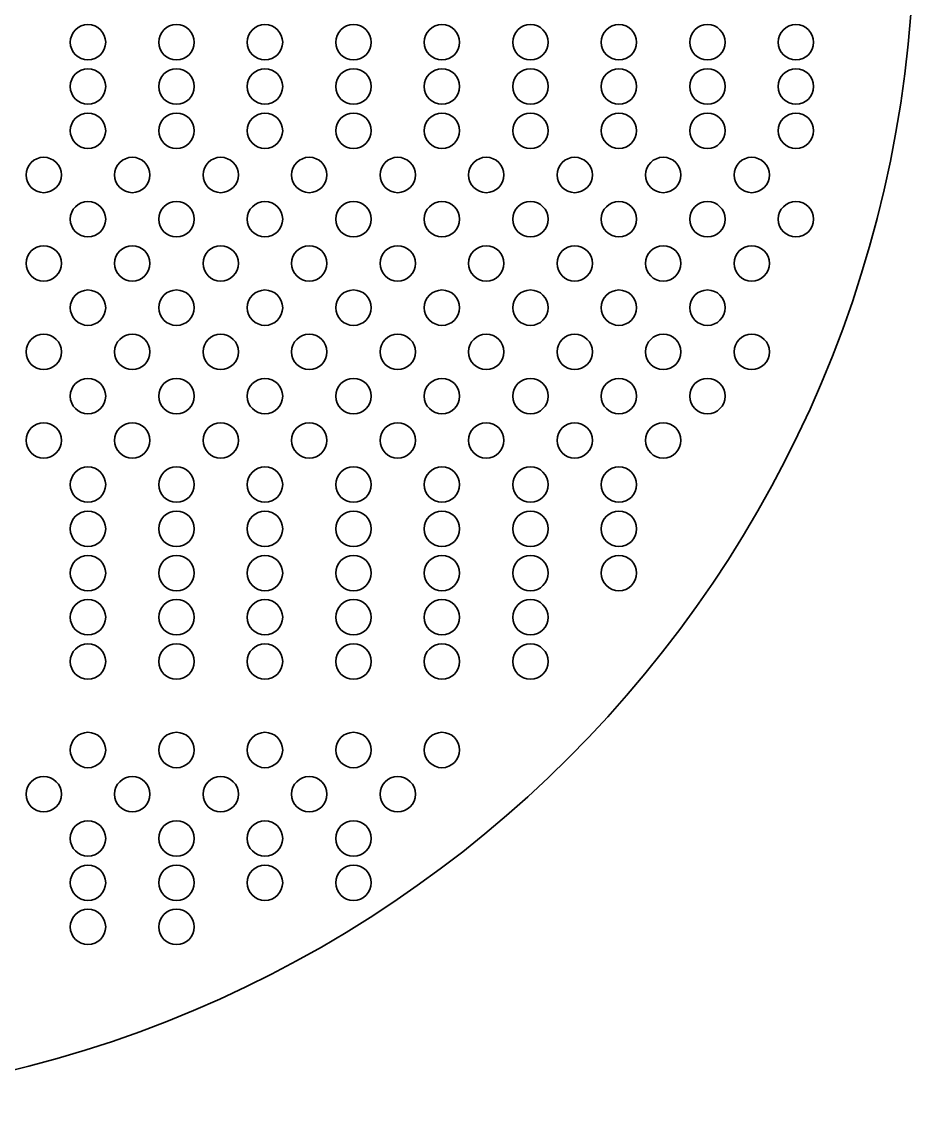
# Model space of a CAD drawing. Header units: millimetres. Extents: x 19 to 286, y -286 to -19.
# Drawn here: x 185.2 to 286.1, y -285.7 to -163.4 of the extents above; entities that cross this region are included whole.
import ezdxf

# ---------------------------------------------------------------- set-up
doc = ezdxf.new("R2010")
doc.units = ezdxf.units.MM
doc.header["$MEASUREMENT"] = 0
doc.layers.add('Layer 1', color=7, linetype='Continuous')

msp = doc.modelspace()

# ---------------------------------------------------------------- linework, layer by layer
at = {"layer": 'Layer 1', "color": 179, "lineweight": 35, "true_color": 0x231f20}
for points in [[(286.06, -152.35), (286.06, -226.01), (226.35, -285.72), (152.68, -285.72), (79.02, -285.72), (19.31, -226.01), (19.31, -152.35), (19.31, -78.69), (79.02, -18.98), (152.68, -18.98), (226.35, -18.98), (286.06, -78.69), (286.06, -152.35)], [(192.68, -167.78), (191.58, -167.78), (190.68, -166.88), (190.68, -165.78), (190.68, -164.67), (191.58, -163.78), (192.68, -163.78), (193.79, -163.78), (194.68, -164.67), (194.68, -165.78), (194.68, -166.88), (193.79, -167.78), (192.68, -167.78)], [(202.68, -167.78), (201.58, -167.78), (200.68, -166.88), (200.68, -165.78), (200.68, -164.67), (201.58, -163.78), (202.68, -163.78), (203.79, -163.78), (204.68, -164.67), (204.68, -165.78), (204.68, -166.88), (203.79, -167.78), (202.68, -167.78)], [(212.68, -167.78), (211.58, -167.78), (210.68, -166.88), (210.68, -165.78), (210.68, -164.67), (211.58, -163.78), (212.68, -163.78), (213.79, -163.78), (214.68, -164.67), (214.68, -165.78), (214.68, -166.88), (213.79, -167.78), (212.68, -167.78)], [(222.68, -167.78), (221.58, -167.78), (220.68, -166.88), (220.68, -165.78), (220.68, -164.67), (221.58, -163.78), (222.68, -163.78), (223.79, -163.78), (224.68, -164.67), (224.68, -165.78), (224.68, -166.88), (223.79, -167.78), (222.68, -167.78)], [(232.68, -167.78), (231.58, -167.78), (230.68, -166.88), (230.68, -165.78), (230.68, -164.67), (231.58, -163.78), (232.68, -163.78), (233.79, -163.78), (234.68, -164.67), (234.68, -165.78), (234.68, -166.88), (233.79, -167.78), (232.68, -167.78)], [(242.68, -167.78), (241.58, -167.78), (240.68, -166.88), (240.68, -165.78), (240.68, -164.67), (241.58, -163.78), (242.68, -163.78), (243.79, -163.78), (244.68, -164.67), (244.68, -165.78), (244.68, -166.88), (243.79, -167.78), (242.68, -167.78)], [(252.68, -167.78), (251.58, -167.78), (250.68, -166.88), (250.68, -165.78), (250.68, -164.67), (251.58, -163.78), (252.68, -163.78), (253.79, -163.78), (254.68, -164.67), (254.68, -165.78), (254.68, -166.88), (253.79, -167.78), (252.68, -167.78)], [(262.68, -167.78), (261.58, -167.78), (260.68, -166.88), (260.68, -165.78), (260.68, -164.67), (261.58, -163.78), (262.68, -163.78), (263.79, -163.78), (264.68, -164.67), (264.68, -165.78), (264.68, -166.88), (263.79, -167.78), (262.68, -167.78)], [(272.68, -167.78), (271.58, -167.78), (270.68, -166.88), (270.68, -165.78), (270.68, -164.67), (271.58, -163.78), (272.68, -163.78), (273.79, -163.78), (274.68, -164.67), (274.68, -165.78), (274.68, -166.88), (273.79, -167.78), (272.68, -167.78)], [(192.68, -172.78), (191.58, -172.78), (190.68, -171.88), (190.68, -170.78), (190.68, -169.67), (191.58, -168.78), (192.68, -168.78), (193.79, -168.78), (194.68, -169.67), (194.68, -170.78), (194.68, -171.88), (193.79, -172.78), (192.68, -172.78)], [(202.68, -172.78), (201.58, -172.78), (200.68, -171.88), (200.68, -170.78), (200.68, -169.67), (201.58, -168.78), (202.68, -168.78), (203.79, -168.78), (204.68, -169.67), (204.68, -170.78), (204.68, -171.88), (203.79, -172.78), (202.68, -172.78)], [(212.68, -172.78), (211.58, -172.78), (210.68, -171.88), (210.68, -170.78), (210.68, -169.67), (211.58, -168.78), (212.68, -168.78), (213.79, -168.78), (214.68, -169.67), (214.68, -170.78), (214.68, -171.88), (213.79, -172.78), (212.68, -172.78)], [(222.68, -172.78), (221.58, -172.78), (220.68, -171.88), (220.68, -170.78), (220.68, -169.67), (221.58, -168.78), (222.68, -168.78), (223.79, -168.78), (224.68, -169.67), (224.68, -170.78), (224.68, -171.88), (223.79, -172.78), (222.68, -172.78)], [(232.68, -172.78), (231.58, -172.78), (230.68, -171.88), (230.68, -170.78), (230.68, -169.67), (231.58, -168.78), (232.68, -168.78), (233.79, -168.78), (234.68, -169.67), (234.68, -170.78), (234.68, -171.88), (233.79, -172.78), (232.68, -172.78)], [(242.68, -172.78), (241.58, -172.78), (240.68, -171.88), (240.68, -170.78), (240.68, -169.67), (241.58, -168.78), (242.68, -168.78), (243.79, -168.78), (244.68, -169.67), (244.68, -170.78), (244.68, -171.88), (243.79, -172.78), (242.68, -172.78)], [(252.68, -172.78), (251.58, -172.78), (250.68, -171.88), (250.68, -170.78), (250.68, -169.67), (251.58, -168.78), (252.68, -168.78), (253.79, -168.78), (254.68, -169.67), (254.68, -170.78), (254.68, -171.88), (253.79, -172.78), (252.68, -172.78)], [(262.68, -172.78), (261.58, -172.78), (260.68, -171.88), (260.68, -170.78), (260.68, -169.67), (261.58, -168.78), (262.68, -168.78), (263.79, -168.78), (264.68, -169.67), (264.68, -170.78), (264.68, -171.88), (263.79, -172.78), (262.68, -172.78)], [(272.68, -172.78), (271.58, -172.78), (270.68, -171.88), (270.68, -170.78), (270.68, -169.67), (271.58, -168.78), (272.68, -168.78), (273.79, -168.78), (274.68, -169.67), (274.68, -170.78), (274.68, -171.88), (273.79, -172.78), (272.68, -172.78)], [(192.68, -177.78), (191.58, -177.78), (190.68, -176.88), (190.68, -175.78), (190.68, -174.67), (191.58, -173.78), (192.68, -173.78), (193.79, -173.78), (194.68, -174.67), (194.68, -175.78), (194.68, -176.88), (193.79, -177.78), (192.68, -177.78)], [(202.68, -177.78), (201.58, -177.78), (200.68, -176.88), (200.68, -175.78), (200.68, -174.67), (201.58, -173.78), (202.68, -173.78), (203.79, -173.78), (204.68, -174.67), (204.68, -175.78), (204.68, -176.88), (203.79, -177.78), (202.68, -177.78)], [(212.68, -177.78), (211.58, -177.78), (210.68, -176.88), (210.68, -175.78), (210.68, -174.67), (211.58, -173.78), (212.68, -173.78), (213.79, -173.78), (214.68, -174.67), (214.68, -175.78), (214.68, -176.88), (213.79, -177.78), (212.68, -177.78)], [(222.68, -177.78), (221.58, -177.78), (220.68, -176.88), (220.68, -175.78), (220.68, -174.67), (221.58, -173.78), (222.68, -173.78), (223.79, -173.78), (224.68, -174.67), (224.68, -175.78), (224.68, -176.88), (223.79, -177.78), (222.68, -177.78)], [(232.68, -177.78), (231.58, -177.78), (230.68, -176.88), (230.68, -175.78), (230.68, -174.67), (231.58, -173.78), (232.68, -173.78), (233.79, -173.78), (234.68, -174.67), (234.68, -175.78), (234.68, -176.88), (233.79, -177.78), (232.68, -177.78)], [(242.68, -177.78), (241.58, -177.78), (240.68, -176.88), (240.68, -175.78), (240.68, -174.67), (241.58, -173.78), (242.68, -173.78), (243.79, -173.78), (244.68, -174.67), (244.68, -175.78), (244.68, -176.88), (243.79, -177.78), (242.68, -177.78)], [(252.68, -177.78), (251.58, -177.78), (250.68, -176.88), (250.68, -175.78), (250.68, -174.67), (251.58, -173.78), (252.68, -173.78), (253.79, -173.78), (254.68, -174.67), (254.68, -175.78), (254.68, -176.88), (253.79, -177.78), (252.68, -177.78)], [(262.68, -177.78), (261.58, -177.78), (260.68, -176.88), (260.68, -175.78), (260.68, -174.67), (261.58, -173.78), (262.68, -173.78), (263.79, -173.78), (264.68, -174.67), (264.68, -175.78), (264.68, -176.88), (263.79, -177.78), (262.68, -177.78)], [(272.68, -177.78), (271.58, -177.78), (270.68, -176.88), (270.68, -175.78), (270.68, -174.67), (271.58, -173.78), (272.68, -173.78), (273.79, -173.78), (274.68, -174.67), (274.68, -175.78), (274.68, -176.88), (273.79, -177.78), (272.68, -177.78)], [(187.68, -182.78), (186.58, -182.78), (185.68, -181.88), (185.68, -180.78), (185.68, -179.67), (186.58, -178.78), (187.68, -178.78), (188.79, -178.78), (189.68, -179.67), (189.68, -180.78), (189.68, -181.88), (188.79, -182.78), (187.68, -182.78)], [(197.68, -182.78), (196.58, -182.78), (195.68, -181.88), (195.68, -180.78), (195.68, -179.67), (196.58, -178.78), (197.68, -178.78), (198.79, -178.78), (199.68, -179.67), (199.68, -180.78), (199.68, -181.88), (198.79, -182.78), (197.68, -182.78)], [(207.68, -182.78), (206.58, -182.78), (205.68, -181.88), (205.68, -180.78), (205.68, -179.67), (206.58, -178.78), (207.68, -178.78), (208.79, -178.78), (209.68, -179.67), (209.68, -180.78), (209.68, -181.88), (208.79, -182.78), (207.68, -182.78)], [(217.68, -182.78), (216.58, -182.78), (215.68, -181.88), (215.68, -180.78), (215.68, -179.67), (216.58, -178.78), (217.68, -178.78), (218.79, -178.78), (219.68, -179.67), (219.68, -180.78), (219.68, -181.88), (218.79, -182.78), (217.68, -182.78)], [(227.68, -182.78), (226.58, -182.78), (225.68, -181.88), (225.68, -180.78), (225.68, -179.67), (226.58, -178.78), (227.68, -178.78), (228.79, -178.78), (229.68, -179.67), (229.68, -180.78), (229.68, -181.88), (228.79, -182.78), (227.68, -182.78)], [(237.68, -182.78), (236.58, -182.78), (235.68, -181.88), (235.68, -180.78), (235.68, -179.67), (236.58, -178.78), (237.68, -178.78), (238.79, -178.78), (239.68, -179.67), (239.68, -180.78), (239.68, -181.88), (238.79, -182.78), (237.68, -182.78)], [(247.68, -182.78), (246.58, -182.78), (245.68, -181.88), (245.68, -180.78), (245.68, -179.67), (246.58, -178.78), (247.68, -178.78), (248.79, -178.78), (249.68, -179.67), (249.68, -180.78), (249.68, -181.88), (248.79, -182.78), (247.68, -182.78)], [(257.68, -182.78), (256.58, -182.78), (255.68, -181.88), (255.68, -180.78), (255.68, -179.67), (256.58, -178.78), (257.68, -178.78), (258.79, -178.78), (259.68, -179.67), (259.68, -180.78), (259.68, -181.88), (258.79, -182.78), (257.68, -182.78)], [(267.68, -182.78), (266.58, -182.78), (265.68, -181.88), (265.68, -180.78), (265.68, -179.67), (266.58, -178.78), (267.68, -178.78), (268.79, -178.78), (269.68, -179.67), (269.68, -180.78), (269.68, -181.88), (268.79, -182.78), (267.68, -182.78)], [(192.68, -187.78), (191.58, -187.78), (190.68, -186.88), (190.68, -185.78), (190.68, -184.67), (191.58, -183.78), (192.68, -183.78), (193.79, -183.78), (194.68, -184.67), (194.68, -185.78), (194.68, -186.88), (193.79, -187.78), (192.68, -187.78)], [(202.68, -187.78), (201.58, -187.78), (200.68, -186.88), (200.68, -185.78), (200.68, -184.67), (201.58, -183.78), (202.68, -183.78), (203.79, -183.78), (204.68, -184.67), (204.68, -185.78), (204.68, -186.88), (203.79, -187.78), (202.68, -187.78)], [(212.68, -187.78), (211.58, -187.78), (210.68, -186.88), (210.68, -185.78), (210.68, -184.67), (211.58, -183.78), (212.68, -183.78), (213.79, -183.78), (214.68, -184.67), (214.68, -185.78), (214.68, -186.88), (213.79, -187.78), (212.68, -187.78)], [(222.68, -187.78), (221.58, -187.78), (220.68, -186.88), (220.68, -185.78), (220.68, -184.67), (221.58, -183.78), (222.68, -183.78), (223.79, -183.78), (224.68, -184.67), (224.68, -185.78), (224.68, -186.88), (223.79, -187.78), (222.68, -187.78)], [(232.68, -187.78), (231.58, -187.78), (230.68, -186.88), (230.68, -185.78), (230.68, -184.67), (231.58, -183.78), (232.68, -183.78), (233.79, -183.78), (234.68, -184.67), (234.68, -185.78), (234.68, -186.88), (233.79, -187.78), (232.68, -187.78)], [(242.68, -187.78), (241.58, -187.78), (240.68, -186.88), (240.68, -185.78), (240.68, -184.67), (241.58, -183.78), (242.68, -183.78), (243.79, -183.78), (244.68, -184.67), (244.68, -185.78), (244.68, -186.88), (243.79, -187.78), (242.68, -187.78)], [(252.68, -187.78), (251.58, -187.78), (250.68, -186.88), (250.68, -185.78), (250.68, -184.67), (251.58, -183.78), (252.68, -183.78), (253.79, -183.78), (254.68, -184.67), (254.68, -185.78), (254.68, -186.88), (253.79, -187.78), (252.68, -187.78)], [(262.68, -187.78), (261.58, -187.78), (260.68, -186.88), (260.68, -185.78), (260.68, -184.67), (261.58, -183.78), (262.68, -183.78), (263.79, -183.78), (264.68, -184.67), (264.68, -185.78), (264.68, -186.88), (263.79, -187.78), (262.68, -187.78)], [(272.68, -187.78), (271.58, -187.78), (270.68, -186.88), (270.68, -185.78), (270.68, -184.67), (271.58, -183.78), (272.68, -183.78), (273.79, -183.78), (274.68, -184.67), (274.68, -185.78), (274.68, -186.88), (273.79, -187.78), (272.68, -187.78)], [(187.68, -192.78), (186.58, -192.78), (185.68, -191.88), (185.68, -190.78), (185.68, -189.67), (186.58, -188.78), (187.68, -188.78), (188.79, -188.78), (189.68, -189.67), (189.68, -190.78), (189.68, -191.88), (188.79, -192.78), (187.68, -192.78)], [(197.68, -192.78), (196.58, -192.78), (195.68, -191.88), (195.68, -190.78), (195.68, -189.67), (196.58, -188.78), (197.68, -188.78), (198.79, -188.78), (199.68, -189.67), (199.68, -190.78), (199.68, -191.88), (198.79, -192.78), (197.68, -192.78)], [(207.68, -192.78), (206.58, -192.78), (205.68, -191.88), (205.68, -190.78), (205.68, -189.67), (206.58, -188.78), (207.68, -188.78), (208.79, -188.78), (209.68, -189.67), (209.68, -190.78), (209.68, -191.88), (208.79, -192.78), (207.68, -192.78)], [(217.68, -192.78), (216.58, -192.78), (215.68, -191.88), (215.68, -190.78), (215.68, -189.67), (216.58, -188.78), (217.68, -188.78), (218.79, -188.78), (219.68, -189.67), (219.68, -190.78), (219.68, -191.88), (218.79, -192.78), (217.68, -192.78)], [(227.68, -192.78), (226.58, -192.78), (225.68, -191.88), (225.68, -190.78), (225.68, -189.67), (226.58, -188.78), (227.68, -188.78), (228.79, -188.78), (229.68, -189.67), (229.68, -190.78), (229.68, -191.88), (228.79, -192.78), (227.68, -192.78)], [(237.68, -192.78), (236.58, -192.78), (235.68, -191.88), (235.68, -190.78), (235.68, -189.67), (236.58, -188.78), (237.68, -188.78), (238.79, -188.78), (239.68, -189.67), (239.68, -190.78), (239.68, -191.88), (238.79, -192.78), (237.68, -192.78)], [(247.68, -192.78), (246.58, -192.78), (245.68, -191.88), (245.68, -190.78), (245.68, -189.67), (246.58, -188.78), (247.68, -188.78), (248.79, -188.78), (249.68, -189.67), (249.68, -190.78), (249.68, -191.88), (248.79, -192.78), (247.68, -192.78)], [(257.68, -192.78), (256.58, -192.78), (255.68, -191.88), (255.68, -190.78), (255.68, -189.67), (256.58, -188.78), (257.68, -188.78), (258.79, -188.78), (259.68, -189.67), (259.68, -190.78), (259.68, -191.88), (258.79, -192.78), (257.68, -192.78)], [(267.68, -192.78), (266.58, -192.78), (265.68, -191.88), (265.68, -190.78), (265.68, -189.67), (266.58, -188.78), (267.68, -188.78), (268.79, -188.78), (269.68, -189.67), (269.68, -190.78), (269.68, -191.88), (268.79, -192.78), (267.68, -192.78)], [(192.68, -197.78), (191.58, -197.78), (190.68, -196.88), (190.68, -195.78), (190.68, -194.67), (191.58, -193.78), (192.68, -193.78), (193.79, -193.78), (194.68, -194.67), (194.68, -195.78), (194.68, -196.88), (193.79, -197.78), (192.68, -197.78)], [(202.68, -197.78), (201.58, -197.78), (200.68, -196.88), (200.68, -195.78), (200.68, -194.67), (201.58, -193.78), (202.68, -193.78), (203.79, -193.78), (204.68, -194.67), (204.68, -195.78), (204.68, -196.88), (203.79, -197.78), (202.68, -197.78)], [(212.68, -197.78), (211.58, -197.78), (210.68, -196.88), (210.68, -195.78), (210.68, -194.67), (211.58, -193.78), (212.68, -193.78), (213.79, -193.78), (214.68, -194.67), (214.68, -195.78), (214.68, -196.88), (213.79, -197.78), (212.68, -197.78)], [(222.68, -197.78), (221.58, -197.78), (220.68, -196.88), (220.68, -195.78), (220.68, -194.67), (221.58, -193.78), (222.68, -193.78), (223.79, -193.78), (224.68, -194.67), (224.68, -195.78), (224.68, -196.88), (223.79, -197.78), (222.68, -197.78)], [(232.68, -197.78), (231.58, -197.78), (230.68, -196.88), (230.68, -195.78), (230.68, -194.67), (231.58, -193.78), (232.68, -193.78), (233.79, -193.78), (234.68, -194.67), (234.68, -195.78), (234.68, -196.88), (233.79, -197.78), (232.68, -197.78)], [(242.68, -197.78), (241.58, -197.78), (240.68, -196.88), (240.68, -195.78), (240.68, -194.67), (241.58, -193.78), (242.68, -193.78), (243.79, -193.78), (244.68, -194.67), (244.68, -195.78), (244.68, -196.88), (243.79, -197.78), (242.68, -197.78)], [(252.68, -197.78), (251.58, -197.78), (250.68, -196.88), (250.68, -195.78), (250.68, -194.67), (251.58, -193.78), (252.68, -193.78), (253.79, -193.78), (254.68, -194.67), (254.68, -195.78), (254.68, -196.88), (253.79, -197.78), (252.68, -197.78)], [(262.68, -197.78), (261.58, -197.78), (260.68, -196.88), (260.68, -195.78), (260.68, -194.67), (261.58, -193.78), (262.68, -193.78), (263.79, -193.78), (264.68, -194.67), (264.68, -195.78), (264.68, -196.88), (263.79, -197.78), (262.68, -197.78)], [(187.68, -202.78), (186.58, -202.78), (185.68, -201.88), (185.68, -200.78), (185.68, -199.67), (186.58, -198.78), (187.68, -198.78), (188.79, -198.78), (189.68, -199.67), (189.68, -200.78), (189.68, -201.88), (188.79, -202.78), (187.68, -202.78)], [(197.68, -202.78), (196.58, -202.78), (195.68, -201.88), (195.68, -200.78), (195.68, -199.67), (196.58, -198.78), (197.68, -198.78), (198.79, -198.78), (199.68, -199.67), (199.68, -200.78), (199.68, -201.88), (198.79, -202.78), (197.68, -202.78)], [(207.68, -202.78), (206.58, -202.78), (205.68, -201.88), (205.68, -200.78), (205.68, -199.67), (206.58, -198.78), (207.68, -198.78), (208.79, -198.78), (209.68, -199.67), (209.68, -200.78), (209.68, -201.88), (208.79, -202.78), (207.68, -202.78)], [(217.68, -202.78), (216.58, -202.78), (215.68, -201.88), (215.68, -200.78), (215.68, -199.67), (216.58, -198.78), (217.68, -198.78), (218.79, -198.78), (219.68, -199.67), (219.68, -200.78), (219.68, -201.88), (218.79, -202.78), (217.68, -202.78)], [(227.68, -202.78), (226.58, -202.78), (225.68, -201.88), (225.68, -200.78), (225.68, -199.67), (226.58, -198.78), (227.68, -198.78), (228.79, -198.78), (229.68, -199.67), (229.68, -200.78), (229.68, -201.88), (228.79, -202.78), (227.68, -202.78)], [(237.68, -202.78), (236.58, -202.78), (235.68, -201.88), (235.68, -200.78), (235.68, -199.67), (236.58, -198.78), (237.68, -198.78), (238.79, -198.78), (239.68, -199.67), (239.68, -200.78), (239.68, -201.88), (238.79, -202.78), (237.68, -202.78)], [(247.68, -202.78), (246.58, -202.78), (245.68, -201.88), (245.68, -200.78), (245.68, -199.67), (246.58, -198.78), (247.68, -198.78), (248.79, -198.78), (249.68, -199.67), (249.68, -200.78), (249.68, -201.88), (248.79, -202.78), (247.68, -202.78)], [(257.68, -202.78), (256.58, -202.78), (255.68, -201.88), (255.68, -200.78), (255.68, -199.67), (256.58, -198.78), (257.68, -198.78), (258.79, -198.78), (259.68, -199.67), (259.68, -200.78), (259.68, -201.88), (258.79, -202.78), (257.68, -202.78)], [(267.68, -202.78), (266.58, -202.78), (265.68, -201.88), (265.68, -200.78), (265.68, -199.67), (266.58, -198.78), (267.68, -198.78), (268.79, -198.78), (269.68, -199.67), (269.68, -200.78), (269.68, -201.88), (268.79, -202.78), (267.68, -202.78)], [(192.68, -207.78), (191.58, -207.78), (190.68, -206.88), (190.68, -205.78), (190.68, -204.67), (191.58, -203.78), (192.68, -203.78), (193.79, -203.78), (194.68, -204.67), (194.68, -205.78), (194.68, -206.88), (193.79, -207.78), (192.68, -207.78)], [(202.68, -207.78), (201.58, -207.78), (200.68, -206.88), (200.68, -205.78), (200.68, -204.67), (201.58, -203.78), (202.68, -203.78), (203.79, -203.78), (204.68, -204.67), (204.68, -205.78), (204.68, -206.88), (203.79, -207.78), (202.68, -207.78)], [(212.68, -207.78), (211.58, -207.78), (210.68, -206.88), (210.68, -205.78), (210.68, -204.67), (211.58, -203.78), (212.68, -203.78), (213.79, -203.78), (214.68, -204.67), (214.68, -205.78), (214.68, -206.88), (213.79, -207.78), (212.68, -207.78)], [(222.68, -207.78), (221.58, -207.78), (220.68, -206.88), (220.68, -205.78), (220.68, -204.67), (221.58, -203.78), (222.68, -203.78), (223.79, -203.78), (224.68, -204.67), (224.68, -205.78), (224.68, -206.88), (223.79, -207.78), (222.68, -207.78)], [(232.68, -207.78), (231.58, -207.78), (230.68, -206.88), (230.68, -205.78), (230.68, -204.67), (231.58, -203.78), (232.68, -203.78), (233.79, -203.78), (234.68, -204.67), (234.68, -205.78), (234.68, -206.88), (233.79, -207.78), (232.68, -207.78)], [(242.68, -207.78), (241.58, -207.78), (240.68, -206.88), (240.68, -205.78), (240.68, -204.67), (241.58, -203.78), (242.68, -203.78), (243.79, -203.78), (244.68, -204.67), (244.68, -205.78), (244.68, -206.88), (243.79, -207.78), (242.68, -207.78)], [(252.68, -207.78), (251.58, -207.78), (250.68, -206.88), (250.68, -205.78), (250.68, -204.67), (251.58, -203.78), (252.68, -203.78), (253.79, -203.78), (254.68, -204.67), (254.68, -205.78), (254.68, -206.88), (253.79, -207.78), (252.68, -207.78)], [(262.68, -207.78), (261.58, -207.78), (260.68, -206.88), (260.68, -205.78), (260.68, -204.67), (261.58, -203.78), (262.68, -203.78), (263.79, -203.78), (264.68, -204.67), (264.68, -205.78), (264.68, -206.88), (263.79, -207.78), (262.68, -207.78)], [(187.68, -212.78), (186.58, -212.78), (185.68, -211.88), (185.68, -210.78), (185.68, -209.67), (186.58, -208.78), (187.68, -208.78), (188.79, -208.78), (189.68, -209.67), (189.68, -210.78), (189.68, -211.88), (188.79, -212.78), (187.68, -212.78)], [(197.68, -212.78), (196.58, -212.78), (195.68, -211.88), (195.68, -210.78), (195.68, -209.67), (196.58, -208.78), (197.68, -208.78), (198.79, -208.78), (199.68, -209.67), (199.68, -210.78), (199.68, -211.88), (198.79, -212.78), (197.68, -212.78)], [(207.68, -212.78), (206.58, -212.78), (205.68, -211.88), (205.68, -210.78), (205.68, -209.67), (206.58, -208.78), (207.68, -208.78), (208.79, -208.78), (209.68, -209.67), (209.68, -210.78), (209.68, -211.88), (208.79, -212.78), (207.68, -212.78)], [(217.68, -212.78), (216.58, -212.78), (215.68, -211.88), (215.68, -210.78), (215.68, -209.67), (216.58, -208.78), (217.68, -208.78), (218.79, -208.78), (219.68, -209.67), (219.68, -210.78), (219.68, -211.88), (218.79, -212.78), (217.68, -212.78)], [(227.68, -212.78), (226.58, -212.78), (225.68, -211.88), (225.68, -210.78), (225.68, -209.67), (226.58, -208.78), (227.68, -208.78), (228.79, -208.78), (229.68, -209.67), (229.68, -210.78), (229.68, -211.88), (228.79, -212.78), (227.68, -212.78)], [(237.68, -212.78), (236.58, -212.78), (235.68, -211.88), (235.68, -210.78), (235.68, -209.67), (236.58, -208.78), (237.68, -208.78), (238.79, -208.78), (239.68, -209.67), (239.68, -210.78), (239.68, -211.88), (238.79, -212.78), (237.68, -212.78)], [(247.68, -212.78), (246.58, -212.78), (245.68, -211.88), (245.68, -210.78), (245.68, -209.67), (246.58, -208.78), (247.68, -208.78), (248.79, -208.78), (249.68, -209.67), (249.68, -210.78), (249.68, -211.88), (248.79, -212.78), (247.68, -212.78)], [(257.68, -212.78), (256.58, -212.78), (255.68, -211.88), (255.68, -210.78), (255.68, -209.67), (256.58, -208.78), (257.68, -208.78), (258.79, -208.78), (259.68, -209.67), (259.68, -210.78), (259.68, -211.88), (258.79, -212.78), (257.68, -212.78)], [(192.68, -217.78), (191.58, -217.78), (190.68, -216.88), (190.68, -215.78), (190.68, -214.67), (191.58, -213.78), (192.68, -213.78), (193.79, -213.78), (194.68, -214.67), (194.68, -215.78), (194.68, -216.88), (193.79, -217.78), (192.68, -217.78)], [(202.68, -217.78), (201.58, -217.78), (200.68, -216.88), (200.68, -215.78), (200.68, -214.67), (201.58, -213.78), (202.68, -213.78), (203.79, -213.78), (204.68, -214.67), (204.68, -215.78), (204.68, -216.88), (203.79, -217.78), (202.68, -217.78)], [(212.68, -217.78), (211.58, -217.78), (210.68, -216.88), (210.68, -215.78), (210.68, -214.67), (211.58, -213.78), (212.68, -213.78), (213.79, -213.78), (214.68, -214.67), (214.68, -215.78), (214.68, -216.88), (213.79, -217.78), (212.68, -217.78)], [(222.68, -217.78), (221.58, -217.78), (220.68, -216.88), (220.68, -215.78), (220.68, -214.67), (221.58, -213.78), (222.68, -213.78), (223.79, -213.78), (224.68, -214.67), (224.68, -215.78), (224.68, -216.88), (223.79, -217.78), (222.68, -217.78)], [(232.68, -217.78), (231.58, -217.78), (230.68, -216.88), (230.68, -215.78), (230.68, -214.67), (231.58, -213.78), (232.68, -213.78), (233.79, -213.78), (234.68, -214.67), (234.68, -215.78), (234.68, -216.88), (233.79, -217.78), (232.68, -217.78)], [(242.68, -217.78), (241.58, -217.78), (240.68, -216.88), (240.68, -215.78), (240.68, -214.67), (241.58, -213.78), (242.68, -213.78), (243.79, -213.78), (244.68, -214.67), (244.68, -215.78), (244.68, -216.88), (243.79, -217.78), (242.68, -217.78)], [(252.68, -217.78), (251.58, -217.78), (250.68, -216.88), (250.68, -215.78), (250.68, -214.67), (251.58, -213.78), (252.68, -213.78), (253.79, -213.78), (254.68, -214.67), (254.68, -215.78), (254.68, -216.88), (253.79, -217.78), (252.68, -217.78)], [(192.68, -222.78), (191.58, -222.78), (190.68, -221.88), (190.68, -220.78), (190.68, -219.67), (191.58, -218.78), (192.68, -218.78), (193.79, -218.78), (194.68, -219.67), (194.68, -220.78), (194.68, -221.88), (193.79, -222.78), (192.68, -222.78)], [(202.68, -222.78), (201.58, -222.78), (200.68, -221.88), (200.68, -220.78), (200.68, -219.67), (201.58, -218.78), (202.68, -218.78), (203.79, -218.78), (204.68, -219.67), (204.68, -220.78), (204.68, -221.88), (203.79, -222.78), (202.68, -222.78)], [(212.68, -222.78), (211.58, -222.78), (210.68, -221.88), (210.68, -220.78), (210.68, -219.67), (211.58, -218.78), (212.68, -218.78), (213.79, -218.78), (214.68, -219.67), (214.68, -220.78), (214.68, -221.88), (213.79, -222.78), (212.68, -222.78)], [(222.68, -222.78), (221.58, -222.78), (220.68, -221.88), (220.68, -220.78), (220.68, -219.67), (221.58, -218.78), (222.68, -218.78), (223.79, -218.78), (224.68, -219.67), (224.68, -220.78), (224.68, -221.88), (223.79, -222.78), (222.68, -222.78)], [(232.68, -222.78), (231.58, -222.78), (230.68, -221.88), (230.68, -220.78), (230.68, -219.67), (231.58, -218.78), (232.68, -218.78), (233.79, -218.78), (234.68, -219.67), (234.68, -220.78), (234.68, -221.88), (233.79, -222.78), (232.68, -222.78)], [(242.68, -222.78), (241.58, -222.78), (240.68, -221.88), (240.68, -220.78), (240.68, -219.67), (241.58, -218.78), (242.68, -218.78), (243.79, -218.78), (244.68, -219.67), (244.68, -220.78), (244.68, -221.88), (243.79, -222.78), (242.68, -222.78)], [(252.68, -222.78), (251.58, -222.78), (250.68, -221.88), (250.68, -220.78), (250.68, -219.67), (251.58, -218.78), (252.68, -218.78), (253.79, -218.78), (254.68, -219.67), (254.68, -220.78), (254.68, -221.88), (253.79, -222.78), (252.68, -222.78)], [(192.68, -227.78), (191.58, -227.78), (190.68, -226.88), (190.68, -225.78), (190.68, -224.67), (191.58, -223.78), (192.68, -223.78), (193.79, -223.78), (194.68, -224.67), (194.68, -225.78), (194.68, -226.88), (193.79, -227.78), (192.68, -227.78)], [(202.68, -227.78), (201.58, -227.78), (200.68, -226.88), (200.68, -225.78), (200.68, -224.67), (201.58, -223.78), (202.68, -223.78), (203.79, -223.78), (204.68, -224.67), (204.68, -225.78), (204.68, -226.88), (203.79, -227.78), (202.68, -227.78)], [(212.68, -227.78), (211.58, -227.78), (210.68, -226.88), (210.68, -225.78), (210.68, -224.67), (211.58, -223.78), (212.68, -223.78), (213.79, -223.78), (214.68, -224.67), (214.68, -225.78), (214.68, -226.88), (213.79, -227.78), (212.68, -227.78)], [(222.68, -227.78), (221.58, -227.78), (220.68, -226.88), (220.68, -225.78), (220.68, -224.67), (221.58, -223.78), (222.68, -223.78), (223.79, -223.78), (224.68, -224.67), (224.68, -225.78), (224.68, -226.88), (223.79, -227.78), (222.68, -227.78)], [(232.68, -227.78), (231.58, -227.78), (230.68, -226.88), (230.68, -225.78), (230.68, -224.67), (231.58, -223.78), (232.68, -223.78), (233.79, -223.78), (234.68, -224.67), (234.68, -225.78), (234.68, -226.88), (233.79, -227.78), (232.68, -227.78)], [(242.68, -227.78), (241.58, -227.78), (240.68, -226.88), (240.68, -225.78), (240.68, -224.67), (241.58, -223.78), (242.68, -223.78), (243.79, -223.78), (244.68, -224.67), (244.68, -225.78), (244.68, -226.88), (243.79, -227.78), (242.68, -227.78)], [(252.68, -227.78), (251.58, -227.78), (250.68, -226.88), (250.68, -225.78), (250.68, -224.67), (251.58, -223.78), (252.68, -223.78), (253.79, -223.78), (254.68, -224.67), (254.68, -225.78), (254.68, -226.88), (253.79, -227.78), (252.68, -227.78)], [(192.68, -232.78), (191.58, -232.78), (190.68, -231.88), (190.68, -230.78), (190.68, -229.67), (191.58, -228.78), (192.68, -228.78), (193.79, -228.78), (194.68, -229.67), (194.68, -230.78), (194.68, -231.88), (193.79, -232.78), (192.68, -232.78)], [(202.68, -232.78), (201.58, -232.78), (200.68, -231.88), (200.68, -230.78), (200.68, -229.67), (201.58, -228.78), (202.68, -228.78), (203.79, -228.78), (204.68, -229.67), (204.68, -230.78), (204.68, -231.88), (203.79, -232.78), (202.68, -232.78)], [(212.68, -232.78), (211.58, -232.78), (210.68, -231.88), (210.68, -230.78), (210.68, -229.67), (211.58, -228.78), (212.68, -228.78), (213.79, -228.78), (214.68, -229.67), (214.68, -230.78), (214.68, -231.88), (213.79, -232.78), (212.68, -232.78)], [(222.68, -232.78), (221.58, -232.78), (220.68, -231.88), (220.68, -230.78), (220.68, -229.67), (221.58, -228.78), (222.68, -228.78), (223.79, -228.78), (224.68, -229.67), (224.68, -230.78), (224.68, -231.88), (223.79, -232.78), (222.68, -232.78)], [(232.68, -232.78), (231.58, -232.78), (230.68, -231.88), (230.68, -230.78), (230.68, -229.67), (231.58, -228.78), (232.68, -228.78), (233.79, -228.78), (234.68, -229.67), (234.68, -230.78), (234.68, -231.88), (233.79, -232.78), (232.68, -232.78)], [(242.68, -232.78), (241.58, -232.78), (240.68, -231.88), (240.68, -230.78), (240.68, -229.67), (241.58, -228.78), (242.68, -228.78), (243.79, -228.78), (244.68, -229.67), (244.68, -230.78), (244.68, -231.88), (243.79, -232.78), (242.68, -232.78)], [(192.68, -237.78), (191.58, -237.78), (190.68, -236.88), (190.68, -235.78), (190.68, -234.67), (191.58, -233.78), (192.68, -233.78), (193.79, -233.78), (194.68, -234.67), (194.68, -235.78), (194.68, -236.88), (193.79, -237.78), (192.68, -237.78)], [(202.68, -237.78), (201.58, -237.78), (200.68, -236.88), (200.68, -235.78), (200.68, -234.67), (201.58, -233.78), (202.68, -233.78), (203.79, -233.78), (204.68, -234.67), (204.68, -235.78), (204.68, -236.88), (203.79, -237.78), (202.68, -237.78)], [(212.68, -237.78), (211.58, -237.78), (210.68, -236.88), (210.68, -235.78), (210.68, -234.67), (211.58, -233.78), (212.68, -233.78), (213.79, -233.78), (214.68, -234.67), (214.68, -235.78), (214.68, -236.88), (213.79, -237.78), (212.68, -237.78)], [(222.68, -237.78), (221.58, -237.78), (220.68, -236.88), (220.68, -235.78), (220.68, -234.67), (221.58, -233.78), (222.68, -233.78), (223.79, -233.78), (224.68, -234.67), (224.68, -235.78), (224.68, -236.88), (223.79, -237.78), (222.68, -237.78)], [(232.68, -237.78), (231.58, -237.78), (230.68, -236.88), (230.68, -235.78), (230.68, -234.67), (231.58, -233.78), (232.68, -233.78), (233.79, -233.78), (234.68, -234.67), (234.68, -235.78), (234.68, -236.88), (233.79, -237.78), (232.68, -237.78)], [(242.68, -237.78), (241.58, -237.78), (240.68, -236.88), (240.68, -235.78), (240.68, -234.67), (241.58, -233.78), (242.68, -233.78), (243.79, -233.78), (244.68, -234.67), (244.68, -235.78), (244.68, -236.88), (243.79, -237.78), (242.68, -237.78)], [(192.68, -247.78), (191.58, -247.78), (190.68, -246.88), (190.68, -245.78), (190.68, -244.67), (191.58, -243.78), (192.68, -243.78), (193.79, -243.78), (194.68, -244.67), (194.68, -245.78), (194.68, -246.88), (193.79, -247.78), (192.68, -247.78)], [(202.68, -247.78), (201.58, -247.78), (200.68, -246.88), (200.68, -245.78), (200.68, -244.67), (201.58, -243.78), (202.68, -243.78), (203.79, -243.78), (204.68, -244.67), (204.68, -245.78), (204.68, -246.88), (203.79, -247.78), (202.68, -247.78)], [(212.68, -247.78), (211.58, -247.78), (210.68, -246.88), (210.68, -245.78), (210.68, -244.67), (211.58, -243.78), (212.68, -243.78), (213.79, -243.78), (214.68, -244.67), (214.68, -245.78), (214.68, -246.88), (213.79, -247.78), (212.68, -247.78)], [(222.68, -247.78), (221.58, -247.78), (220.68, -246.88), (220.68, -245.78), (220.68, -244.67), (221.58, -243.78), (222.68, -243.78), (223.79, -243.78), (224.68, -244.67), (224.68, -245.78), (224.68, -246.88), (223.79, -247.78), (222.68, -247.78)], [(232.68, -247.78), (231.58, -247.78), (230.68, -246.88), (230.68, -245.78), (230.68, -244.67), (231.58, -243.78), (232.68, -243.78), (233.79, -243.78), (234.68, -244.67), (234.68, -245.78), (234.68, -246.88), (233.79, -247.78), (232.68, -247.78)], [(187.68, -252.78), (186.58, -252.78), (185.68, -251.88), (185.68, -250.78), (185.68, -249.67), (186.58, -248.78), (187.68, -248.78), (188.79, -248.78), (189.68, -249.67), (189.68, -250.78), (189.68, -251.88), (188.79, -252.78), (187.68, -252.78)], [(197.68, -252.78), (196.58, -252.78), (195.68, -251.88), (195.68, -250.78), (195.68, -249.67), (196.58, -248.78), (197.68, -248.78), (198.79, -248.78), (199.68, -249.67), (199.68, -250.78), (199.68, -251.88), (198.79, -252.78), (197.68, -252.78)], [(207.68, -252.78), (206.58, -252.78), (205.68, -251.88), (205.68, -250.78), (205.68, -249.67), (206.58, -248.78), (207.68, -248.78), (208.79, -248.78), (209.68, -249.67), (209.68, -250.78), (209.68, -251.88), (208.79, -252.78), (207.68, -252.78)], [(217.68, -252.78), (216.58, -252.78), (215.68, -251.88), (215.68, -250.78), (215.68, -249.67), (216.58, -248.78), (217.68, -248.78), (218.79, -248.78), (219.68, -249.67), (219.68, -250.78), (219.68, -251.88), (218.79, -252.78), (217.68, -252.78)], [(227.68, -252.78), (226.58, -252.78), (225.68, -251.88), (225.68, -250.78), (225.68, -249.67), (226.58, -248.78), (227.68, -248.78), (228.79, -248.78), (229.68, -249.67), (229.68, -250.78), (229.68, -251.88), (228.79, -252.78), (227.68, -252.78)], [(192.68, -257.78), (191.58, -257.78), (190.68, -256.88), (190.68, -255.78), (190.68, -254.67), (191.58, -253.78), (192.68, -253.78), (193.79, -253.78), (194.68, -254.67), (194.68, -255.78), (194.68, -256.88), (193.79, -257.78), (192.68, -257.78)], [(202.68, -257.78), (201.58, -257.78), (200.68, -256.88), (200.68, -255.78), (200.68, -254.67), (201.58, -253.78), (202.68, -253.78), (203.79, -253.78), (204.68, -254.67), (204.68, -255.78), (204.68, -256.88), (203.79, -257.78), (202.68, -257.78)], [(212.68, -257.78), (211.58, -257.78), (210.68, -256.88), (210.68, -255.78), (210.68, -254.67), (211.58, -253.78), (212.68, -253.78), (213.79, -253.78), (214.68, -254.67), (214.68, -255.78), (214.68, -256.88), (213.79, -257.78), (212.68, -257.78)], [(222.68, -257.78), (221.58, -257.78), (220.68, -256.88), (220.68, -255.78), (220.68, -254.67), (221.58, -253.78), (222.68, -253.78), (223.79, -253.78), (224.68, -254.67), (224.68, -255.78), (224.68, -256.88), (223.79, -257.78), (222.68, -257.78)], [(192.68, -262.78), (191.58, -262.78), (190.68, -261.88), (190.68, -260.78), (190.68, -259.67), (191.58, -258.78), (192.68, -258.78), (193.79, -258.78), (194.68, -259.67), (194.68, -260.78), (194.68, -261.88), (193.79, -262.78), (192.68, -262.78)], [(202.68, -262.78), (201.58, -262.78), (200.68, -261.88), (200.68, -260.78), (200.68, -259.67), (201.58, -258.78), (202.68, -258.78), (203.79, -258.78), (204.68, -259.67), (204.68, -260.78), (204.68, -261.88), (203.79, -262.78), (202.68, -262.78)], [(212.68, -262.78), (211.58, -262.78), (210.68, -261.88), (210.68, -260.78), (210.68, -259.67), (211.58, -258.78), (212.68, -258.78), (213.79, -258.78), (214.68, -259.67), (214.68, -260.78), (214.68, -261.88), (213.79, -262.78), (212.68, -262.78)], [(222.68, -262.78), (221.58, -262.78), (220.68, -261.88), (220.68, -260.78), (220.68, -259.67), (221.58, -258.78), (222.68, -258.78), (223.79, -258.78), (224.68, -259.67), (224.68, -260.78), (224.68, -261.88), (223.79, -262.78), (222.68, -262.78)], [(192.68, -267.78), (191.58, -267.78), (190.68, -266.88), (190.68, -265.78), (190.68, -264.67), (191.58, -263.78), (192.68, -263.78), (193.79, -263.78), (194.68, -264.67), (194.68, -265.78), (194.68, -266.88), (193.79, -267.78), (192.68, -267.78)], [(202.68, -267.78), (201.58, -267.78), (200.68, -266.88), (200.68, -265.78), (200.68, -264.67), (201.58, -263.78), (202.68, -263.78), (203.79, -263.78), (204.68, -264.67), (204.68, -265.78), (204.68, -266.88), (203.79, -267.78), (202.68, -267.78)]]:
    msp.add_open_spline(points, degree=3, knots=[0, 0, 0, 0, 1, 1, 1, 2, 2, 2, 3, 3, 3, 4, 4, 4, 4], dxfattribs=at)

doc.saveas('drawing.dxf')
